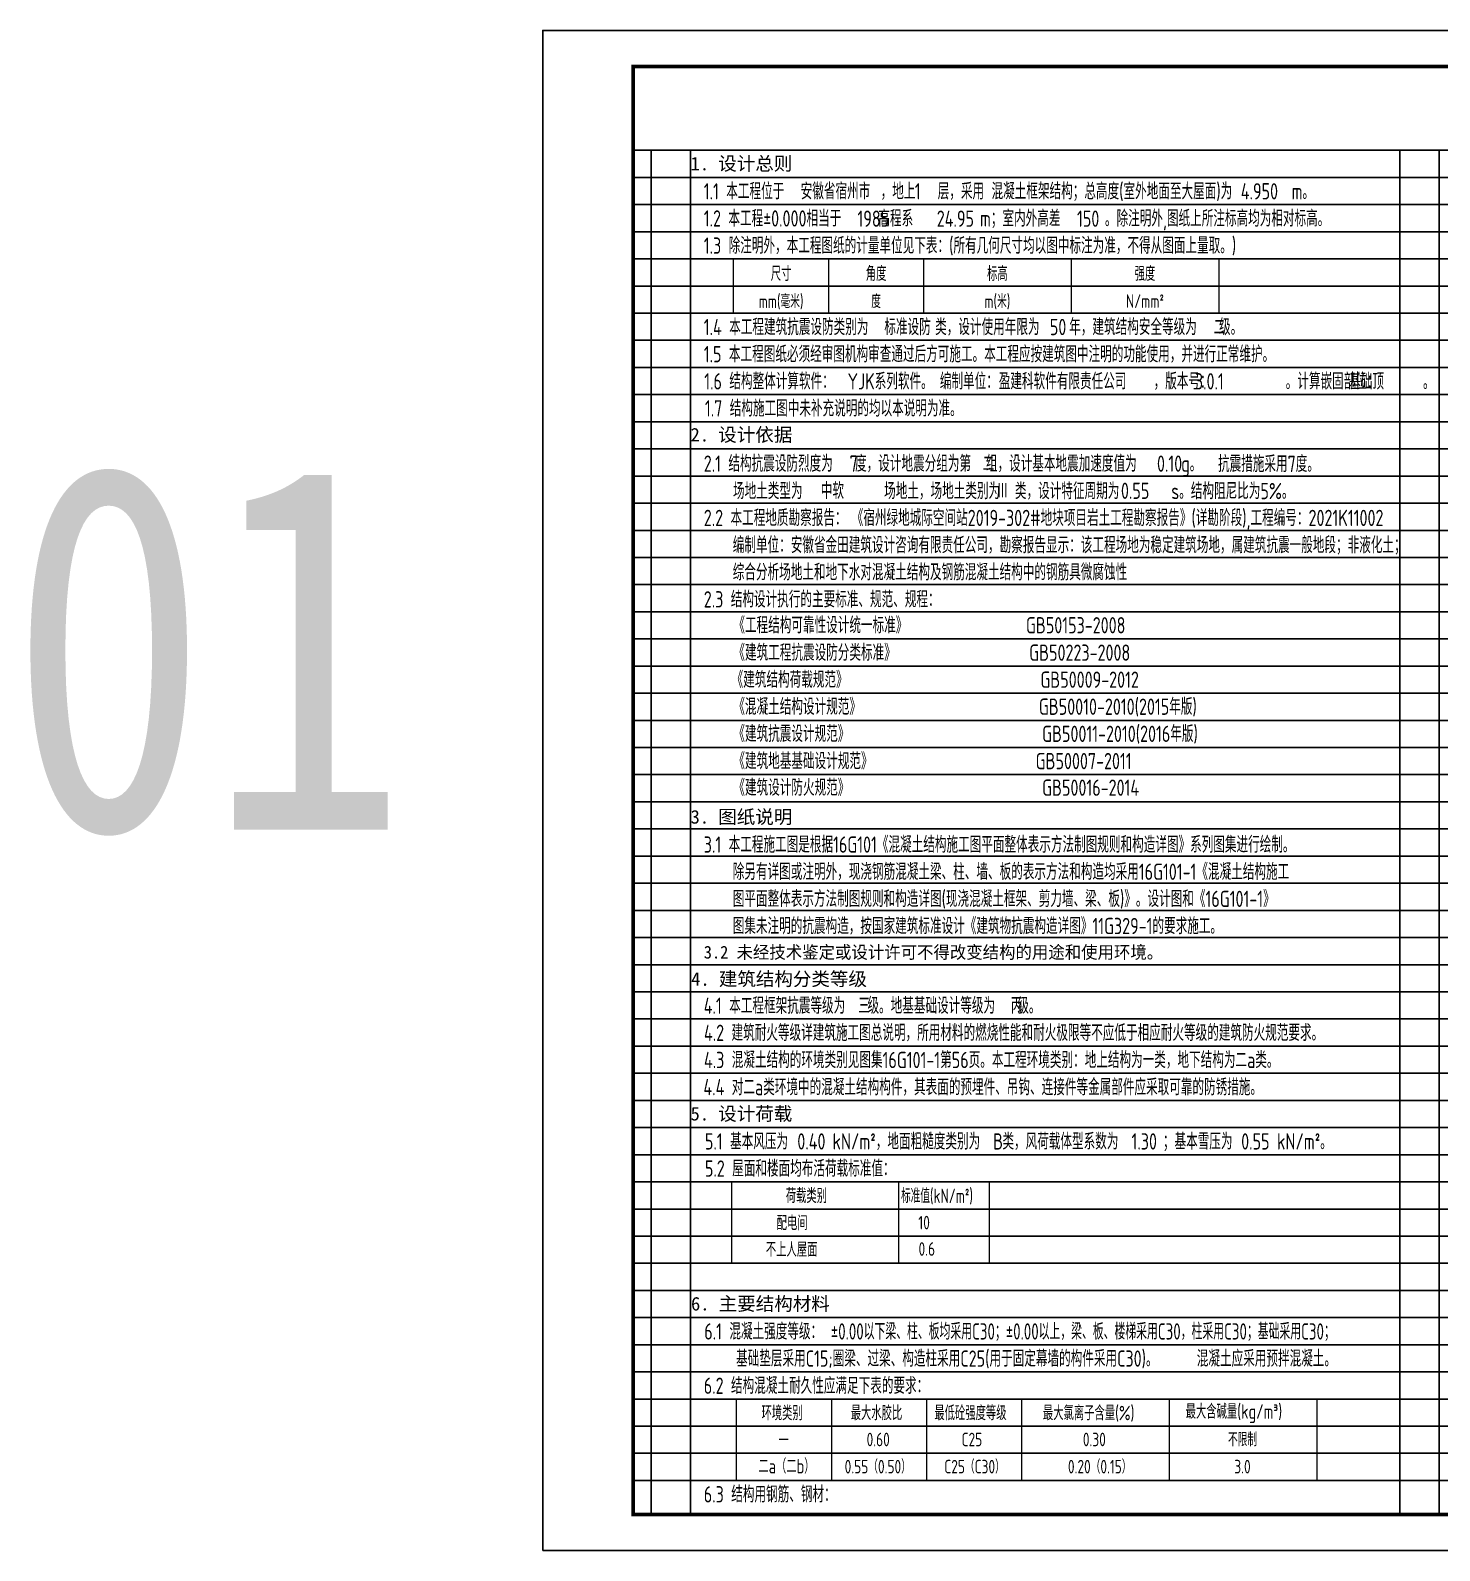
# Model space of a CAD drawing. Extents: x 169490 to 7584583, y -2399407 to 1374371.
# Drawn here: x 1234489 to 1273434, y 813191 to 855191 of the extents above; entities that cross this region are included whole.
import ezdxf
from ezdxf.enums import TextEntityAlignment as Align

# ---------------------------------------------------------------- set-up
doc = ezdxf.new("R2010")
doc.units = 0
doc.header["$LTSCALE"] = 100
doc.linetypes.add('DASHED', pattern=[0.75, 0.5, -0.25])
doc.layers.get('0').update_dxf_attribs({"linetype": 'CONTINUOUS'})
doc.layers.get('DEFPOINTS').update_dxf_attribs({"linetype": 'CONTINUOUS'})
doc.layers.add('S-1-TEXT', color=7, linetype='CONTINUOUS', lineweight=18)
doc.layers.add('S-1-修改', color=23, linetype='CONTINUOUS', lineweight=18)
doc.layers.add('TEXT', color=7, linetype='CONTINUOUS')
doc.layers.add('图框', color=140, linetype='CONTINUOUS')
doc.styles.add('TS', font='tssdeng.shx', dxfattribs={"width": 0.7, "height": 350, "bigfont": 'tssdchn.shx'})
doc.styles.add('黑体', font='simhei.ttf', dxfattribs={"width": 0.7})

msp = doc.modelspace()

# ---------------------------------------------------------------- linework, layer by layer
msp.add_lwpolyline([(1251146.3, 854191.4), (1314946.3, 854191.4), (1314946.3, 814191.4), (1251146.3, 814191.4)], close=True)
at = {"layer": 'DEFPOINTS', "color": 252}
for p, q in [((1251146.3, 851878.9), (1314946.3, 851878.9)), ((1251646.3, 851878.9), (1251646.3, 814191.4)), ((1252733.8, 851878.9), (1252733.8, 814191.4)), ((1272334.5, 851878.9), (1272334.5, 814191.4)), ((1273422, 851878.9), (1273422, 814191.4)), ((1251146.3, 851128.9), (1314946.3, 851128.9)), ((1251146.3, 850378.9), (1314946.3, 850378.9)), ((1251146.3, 849628.9), (1314946.3, 849628.9)), ((1251146.3, 848878.9), (1314946.3, 848878.9)), ((1251146.3, 848128.9), (1314946.3, 848128.9)), ((1251146.3, 847378.9), (1314946.3, 847378.9)), ((1251146.3, 846628.9), (1314946.3, 846628.9)), ((1251146.3, 845878.9), (1314946.3, 845878.9)), ((1251146.3, 845128.9), (1314946.3, 845128.9)), ((1251146.3, 844378.9), (1314946.3, 844378.9)), ((1251146.3, 843628.9), (1314946.3, 843628.9)), ((1251146.3, 842878.9), (1314946.3, 842878.9)), ((1251146.3, 842128.9), (1314946.3, 842128.9)), ((1251146.3, 841378.9), (1314946.3, 841378.9)), ((1251146.3, 840628.9), (1314946.3, 840628.9)), ((1251146.3, 839878.9), (1314946.3, 839878.9)), ((1251146.3, 839128.9), (1314946.3, 839128.9)), ((1251146.3, 838378.9), (1314946.3, 838378.9)), ((1251146.3, 837628.9), (1314946.3, 837628.9)), ((1251146.3, 836878.9), (1314946.3, 836878.9)), ((1251146.3, 836128.9), (1314946.3, 836128.9)), ((1251146.3, 835378.9), (1314946.3, 835378.9)), ((1251146.3, 834628.9), (1314946.3, 834628.9)), ((1251146.3, 833878.9), (1314946.3, 833878.9)), ((1251146.3, 833128.9), (1314946.3, 833128.9)), ((1251146.3, 832378.9), (1314946.3, 832378.9)), ((1251146.3, 831628.9), (1314946.3, 831628.9)), ((1251146.3, 830878.9), (1314946.3, 830878.9)), ((1251146.3, 830128.9), (1314946.3, 830128.9)), ((1251146.3, 829378.9), (1314946.3, 829378.9)), ((1251146.3, 828628.9), (1314946.3, 828628.9)), ((1251146.3, 827878.9), (1314946.3, 827878.9)), ((1251146.3, 827128.9), (1314946.3, 827128.9)), ((1251146.3, 826378.9), (1314946.3, 826378.9)), ((1251146.3, 825628.9), (1314946.3, 825628.9)), ((1251146.3, 824878.9), (1314946.3, 824878.9)), ((1251146.3, 824128.9), (1314946.3, 824128.9)), ((1251146.3, 823378.9), (1314946.3, 823378.9)), ((1251146.3, 822628.9), (1314946.3, 822628.9)), ((1251146.3, 821878.9), (1314946.3, 821878.9)), ((1251146.3, 821128.9), (1314946.3, 821128.9)), ((1251146.3, 820378.9), (1314946.3, 820378.9)), ((1251146.3, 819628.9), (1314946.3, 819628.9)), ((1251146.3, 818878.9), (1314946.3, 818878.9)), ((1251146.3, 818128.9), (1314946.3, 818128.9)), ((1251146.3, 817378.9), (1314946.3, 817378.9)), ((1251146.3, 816628.9), (1314946.3, 816628.9)), ((1251146.3, 815878.9), (1314946.3, 815878.9)), ((1251146.3, 815128.9), (1314946.3, 815128.9))]:
    msp.add_line(p, q, dxfattribs=at)
at = {"layer": 'S-1-TEXT', "color": 1}
for p, q in [((1256548.1, 848878.9), (1256548.1, 847378.9)), ((1259173.1, 848878.9), (1259173.1, 847378.9)), ((1263251.2, 848878.9), (1263251.2, 847378.9)), ((1253923.1, 848128.9), (1267329.3, 848128.9)), ((1253860.4, 823378.9), (1260996.7, 823378.9)), ((1253860.4, 823378.9), (1253860.4, 821128.9)), ((1260996.7, 823378.9), (1253860.4, 823378.9)), ((1258489.6, 821128.9), (1258489.6, 823378.9)), ((1260996.7, 821128.9), (1260996.7, 823378.9)), ((1253860.4, 822628.9), (1260996.7, 822628.9)), ((1253860.4, 821878.9), (1260996.7, 821878.9)), ((1253860.4, 821128.9), (1260996.7, 821128.9)), ((1253860.4, 821128.9), (1260996.7, 821128.9)), ((1253860.4, 821128.9), (1260996.7, 821128.9)), ((1253860.4, 821128.9), (1260996.7, 821128.9)), ((1256632, 817378.9), (1256632, 815128.9)), ((1259257, 817378.9), (1259257, 815128.9)), ((1261882, 817378.9), (1261882, 815128.9)), ((1265960.2, 817378.9), (1265960.2, 815128.9)), ((1254007, 816628.9), (1270038.3, 816628.9)), ((1254007, 815878.9), (1270038.3, 815878.9))]:
    msp.add_line(p, q, dxfattribs=at)
for points in [[(1267329.3, 848878.9), (1267329.3, 847378.9), (1253923.1, 847378.9), (1253923.1, 848878.9), (1267329.3, 848878.9)], [(1270038.3, 817378.9), (1270038.3, 815128.9), (1254007, 815128.9), (1254007, 817378.9), (1270038.3, 817378.9)]]:
    msp.add_lwpolyline(points, dxfattribs=at)
at = {"layer": '图框'}
msp.add_lwpolyline([(1248646.3, 813191.4), (1322946.3, 813191.4), (1322946.3, 855191.4), (1248646.3, 855191.4)], close=True, dxfattribs=at)
at = {"layer": '图框', "const_width": 100}
msp.add_lwpolyline([(1251146.3, 814191.4), (1321946.3, 814191.4), (1321946.3, 854191.4), (1251146.3, 854191.4)], close=True, dxfattribs=at)

# ---------------------------------------------------------------- texts
at = {"layer": 'S-1-TEXT', "style": '黑体'}
for s, p in [('1. 设计总则', (1252733.8, 851324.9)), ('2. 设计依据', (1252733.8, 843834)), ('3. 图纸说明', (1252733.8, 833275.8)), ('4. 建筑结构分类等级', (1252750.5, 828798.3)), ('5. 设计荷载', (1252733.8, 825074.9)), ('6. 主要结构材料', (1252746.5, 819824.9))]:
    msp.add_text(s, height=375, dxfattribs=at).set_placement(p)
at = {"layer": 'S-1-TEXT', "style": 'TS'}
for s, height, width, p in [('1.1 本工程位于             ，地上   层，采用 混凝土框架结构；总高度(室外地面至大屋面)为        m。', 450, 0.75, (1253098.6, 850521.4)), ('1.2 本工程%%P0.000相当于     高程系         m；室内外高差      。除注明外,图纸上所注标高均为相对标高。', 450, 0.75, (1253098.6, 849771.4)), ('1.3 除注明外，本工程图纸的计量单位见下表：(所有几何尺寸均以图中标注为准，不得从图面上量取。)', 450, 0.75, (1253098.6, 849021.4)), ('1.6 结构整体计算软件：', 450, 0.75, (1253111.3, 845271.4)), ('编制单位：                     ，版本号：          。计算嵌固部位：      。', 450, 0.75, (1259623.7, 845271.4)), ('场地土类型为           场地土，场地土类别为  类，设计特征周期为       s。结构阻尼比为5%%%。', 450, 0.75, (1253905.3, 842239.8)), ('《工程结构可靠性设计统一标准》                GB50153-2008', 450, 0.75, (1253916.3, 838531.9)), ('《建筑工程抗震设防分类标准》                  GB50223-2008', 450, 0.75, (1253916.3, 837774.6)), ('《建筑结构荷载规范》                          GB50009-2012', 450, 0.75, (1253868.1, 837028.3)), ('《混凝土结构设计规范》                        GB50010-2010(2015年版)', 450, 0.75, (1253916.3, 836281.9)), ('《建筑抗震设计规范》                          GB50011-2010(2016年版)', 450, 0.75, (1253916.3, 835531.9)), ('《建筑地基基础设计规范》                      GB50007-2011', 450, 0.75, (1253916.3, 834778.3)), ('《建筑设计防火规范》                          GB50016-2014', 450, 0.75, (1253916.3, 834044.9)), ('3.1 本工程施工图是根据16G101《混凝土结构施工图平面整体表示方法制图规则和构造详图》系列图集进行绘制。', 450, 0.75, (1253098.6, 832472.2)), ('除另有详图或注明外，现浇钢筋混凝土梁、柱、墙、板的表示方法和构造均采用16G101-1《混凝土结构施工', 450, 0.75, (1253899.5, 831722.2)), ('图平面整体表示方法制图规则和构造详图(现浇混凝土框架、剪力墙、梁、板)》。设计图和《16G101-1》', 450, 0.75, (1253899.5, 830972.2)), ('图集未注明的抗震构造，按国家建筑标准设计《建筑物抗震构造详图》11G329-1的要求施工。', 450, 0.75, (1253899.5, 830222.2)), ('4.2 建筑耐火等级详建筑施工图总说明，所用材料的燃烧性能和耐火极限等不应低于相应耐火等级的建筑防火规范要求。', 450, 0.75, (1253103.9, 827271.4)), ('4.3 混凝土结构的环境类别见图集16G101-1第56页。本工程环境类别：地上结构为一类，地下结构为二a类。', 450, 0.75, (1253103.9, 826521.4)), ('4.4 对二a类环境中的混凝土结构构件，其表面的预埋件、吊钩、连接件等金属部件应采取可靠的防锈措施。', 450, 0.75, (1253089, 825771.4)), ('5.1 基本风压为      kN/m\x8c2\x8d，地面粗糙度类别为   类，风荷载体型系数为      ；基本雪压为      kN/m\x8c2\x8d。 ', 450, 0.75, (1253129.7, 824271.4)), ('5.2 屋面和楼面均布活荷载标准值：', 450, 0.75, (1253129.7, 823521.4)), ('荷载类别', 400, 0.75, (1255364.9, 822793)), ('标准值(kN/m\x8c2\x8d)', 400, 0.7, (1258550.4, 822791.3)), ('6.1 混凝土强度等级：', 450, 0.75, (1253111.3, 819021.4)), ('  基础垫层采用C15;圈梁、过梁、构造柱采用C25(用于固定幕墙的构件采用C30)。', 450, 0.75, (1253581.3, 818271.4)), ('6.2 结构混凝土耐久性应满足下表的要求：', 450, 0.75, (1253098.6, 817521.4)), ('不限制', 375, 0.75, (1267587.2, 816073.6)), ('0.60', 375, 0.75, (1257598.4, 816073.6)), ('C25', 375, 0.75, (1260223.4, 816073.6)), ('0.30', 375, 0.75, (1263575, 816073.6)), ('0.55（0.50）', 375, 0.75, (1256991.6, 815323.6)), ('C25（C30）', 375, 0.75, (1259746.1, 815323.6)), ('0.20（0.15）', 375, 0.75, (1263162, 815323.6)), ('3.0', 375, 0.75, (1267761.2, 815323.6)), ('6.3 结构用钢筋、钢材：', 450, 0.75, (1253098.6, 814521.4))]:
    msp.add_text(s, height=height, dxfattribs=dict(at, width=width)).set_placement(p)
at = {"layer": 'S-1-TEXT', "style": 'TS', "width": 0.75}
for s, height, p in [('尺寸', 400, (1255235.6, 848269.6)), ('角度', 400, (1257860.6, 848269.6)), ('标高', 400, (1261212.1, 848269.6)), ('强度', 400, (1265290.2, 848269.6)), ('mm(毫米)', 375, (1255235.6, 847519.6)), ('度', 375, (1257860.6, 847519.6)), ('m(米)', 375, (1261212.1, 847519.6)), ('N/mm\x8c2\x8d', 375, (1265290.2, 847524.1))]:
    msp.add_text(s, height=height, dxfattribs=at).set_placement(p, align=Align.CENTER)
at = {"layer": 'S-1-TEXT', "linetype": 'DASHED'}
for s, height, style, width, p in [('1.4 本工程建筑抗震设防类别为         类，设计使用年限为    年，建筑结构安全等级为   级。', 450, 'TS', 0.75, (1253098.6, 846771.4)), ('1.5 本工程图纸必须经审图机构审查通过后方可施工。本工程应按建筑图中注明的功能使用，并进行正常维护。', 450, 'TS', 0.75, (1253098.6, 846021.4)), ('1.7 结构施工图中未补充说明的均以本说明为准。', 450, 'TS', 0.75, (1253129.9, 844523.5)), ('2.1 结构抗震设防烈度为   度，设计地震分组为第  组，设计基本地震加速度值为      g。', 450, 'TS', 0.75, (1253098.6, 842997.3)), ('2.2 本工程地质勘察报告：', 450, 'TS', 0.75, (1253098.6, 841497.3)), ('2.3 结构设计执行的主要标准、规范、规程：', 450, 'TS', 0.75, (1253098.6, 839247.3)), ('3.2 未经技术鉴定或设计许可不得改变结构的用途和使用环境。', 350, '黑体', 0.95, (1253098.6, 829549.4)), ('4.1 本工程框架抗震等级为   级。地基基础设计等级为   级。', 450, 'TS', 0.75, (1253098.6, 828021.4)), ('环境类别', 400, 'TS', 0.75, (1254693, 816791.3)), ('最大水胶比', 400, 'TS', 0.75, (1257159.8, 816793)), ('最低砼强度等级', 400, 'TS', 0.75, (1259470.6, 816793)), ('最大氯离子含量(%%%)', 400, 'TS', 0.75, (1262471.4, 816793)), ('最大含碱量(kg/m\x8c3\x8d)', 400, 'TS', 0.75, (1266415.7, 816833.6)), ('一', 400, 'TS', 0.75, (1255161.3, 816043)), ('二a（二b）', 400, 'TS', 0.75, (1254607.8, 815323.3))]:
    msp.add_text(s, height=height, dxfattribs=dict(at, style=style, width=width)).set_placement(p)
at = {"layer": 'S-1-TEXT', "color": 23, "style": 'TS', "width": 0.75}
for s, p in [('10', (1259029.2, 822066.4)), ('0.6', (1259034.1, 821338.1))]:
    msp.add_text(s, height=375, dxfattribs=at).set_placement(p)
at = {"layer": 'S-1-修改', "style": 'TS'}
for s, width, p in [(' 安徽省宿州市', 0.75, (1255572.1, 850521.4)), ('1', 0.75, (1258931, 850521.4)), ('4.950', 0.75, (1267940.3, 850521.4)), ('1985', 0.75, (1257346, 849764.5)), ('150', 0.75, (1263413.3, 849764.5)), ('标准设防', 0.75, (1258088.5, 846771.4)), ('50', 0.75, (1262663, 846771.4)), ('    二', 0.75, (1266371.2, 846771.4)), ('YJK系列软件。', 0.75, (1257072.4, 845271.4)), ('盈建科软件有限责任公司', 0.75, (1261251.7, 845271.4)), ('二', 0.75, (1260810.8, 842997.3)), ('抗震措施采用7度。', 0.75, (1267309.5, 842989.8)), ('Ⅲ', 0.75, (1261193.9, 842247.3)), ('《宿州绿地城际空间站2019-302#地块项目岩土工程勘察报告》(详勘阶段),工程编号：2021K11002', 0.75, (1257187.4, 841497.3)), ('编制单位：安徽省金田建筑设计咨询有限责任公司，勘察报告显示：该工程场地为稳定建筑场地，属建筑抗震一般地段；非液化土；', 0.75, (1253899.5, 840747.3)), ('综合分析场地土和地下水对混凝土结构及钢筋混凝土结构中的钢筋具微腐蚀性', 0.75, (1253899.5, 839997.3)), ('三', 0.75, (1257369.7, 828021.4)), ('丙', 0.75, (1261585.5, 828021.4)), ('B', 0.75, (1261095.2, 824271.4)), ('%%P0.00以下梁、柱、板均采用C30；%%P0.00以上，梁、板、楼梯采用C30，柱采用C30；基础采用C30；', 0.7, (1256608.8, 819021.4)), ('混凝土应采用预拌混凝土。', 0.75, (1266723.8, 818271.4))]:
    msp.add_text(s, height=450, dxfattribs=dict(at, width=width)).set_placement(p)
at = {"layer": 'S-1-修改', "color": 3, "style": 'TS', "width": 0.75}
msp.add_text('24.95', height=450, dxfattribs=at).set_placement((1259538.1, 849764.5))
at = {"layer": 'S-1-修改', "linetype": 'DASHED', "style": 'TS', "width": 0.75}
for s, height, p in [('3.0.1', 450, (1266672.2, 845271.4)), ('基础顶', 450, (1270936.3, 845271.4)), ('7', 450, (1257128.1, 842997.3)), ('0.10', 450, (1265623.4, 842997.3)), ('中软', 450, (1256332.6, 842247.3)), ('0.55', 450, (1264628, 842247.3)), ('0.40', 450, (1255683.6, 824271.4)), ('1.30', 450, (1264920.5, 824271.4)), ('0.55', 450, (1267950.3, 824271.4)), ('配电间', 400, (1255112.4, 822043)), ('不上人屋面', 400, (1254814.2, 821309.2))]:
    msp.add_text(s, height=height, dxfattribs=at).set_placement(p)
at = {"layer": 'TEXT', "color": 1, "style": '黑体', "width": 0.8}
msp.add_text('01', height=10094.18, dxfattribs=at).set_placement((1233906.6, 833106.1))

doc.saveas('drawing.dxf')
